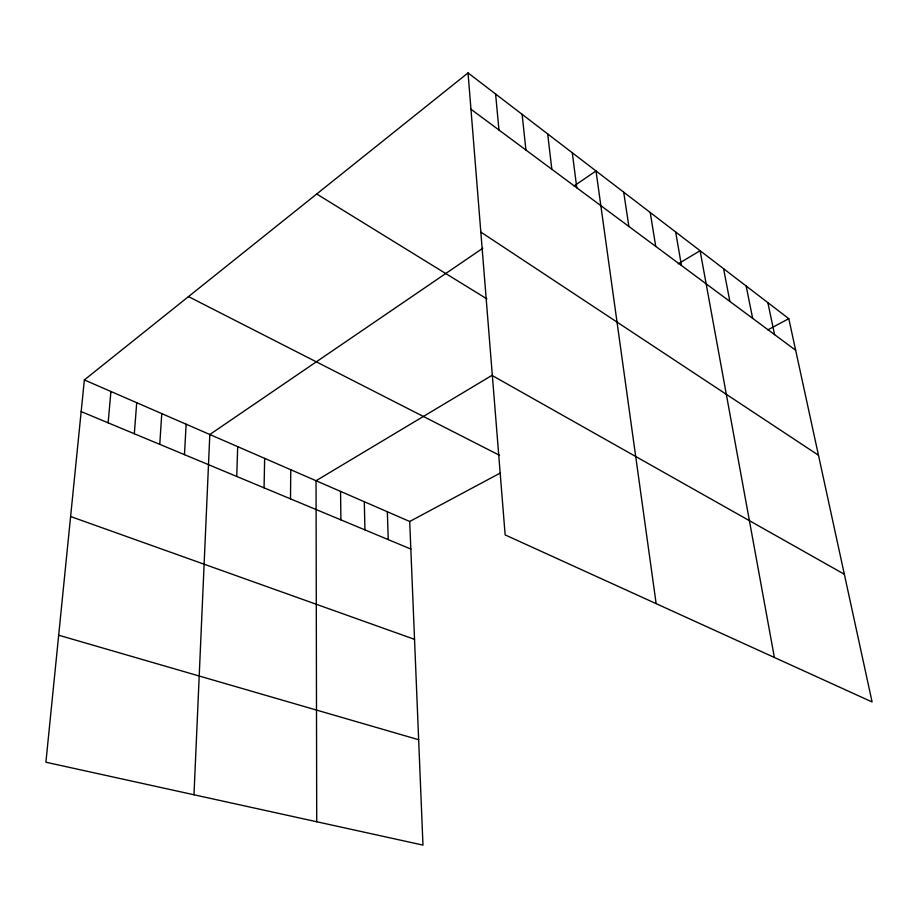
<?xml version="1.0" encoding="UTF-8"?>
<svg xmlns="http://www.w3.org/2000/svg" width="918" height="918" viewBox="0 0 918 918"><rect width="100%" height="100%" fill="white"/><g stroke="black" fill="none" stroke-linecap="round" stroke-linejoin="round"><path stroke-width="1.38" d="M290.501 498.864L290.765 469.729M264.063 487.837L264.659 458.38M236.741 476.453L237.693 446.641M193.985 794.77L209.82 434.512L482.879 248.181M184.472 454.662L186.136 424.208M159.766 444.358L161.775 413.616M134.326 433.755L136.713 402.715M108.14 422.831L110.917 391.481M84.353 379.926L45.9 762.227L422.969 845.099L409.703 521.481L84.353 379.926L468.042 72.901L788.791 318.672L872.1 701.96L505.141 534.907L468.042 72.901M574.071 185.941L596.023 170.966L656.14 603.642M492.071 375.313L316.044 480.734L316.721 821.748M678.207 263.833L700.101 250.717L774.39 657.483M409.703 521.481L500.505 472.908M767.861 329.86L788.791 318.672M58.672 635.21L418.654 739.724M70.617 516.524L414.534 639.353M81.163 411.585L410.839 549.033M188.477 296.606L499.553 455.339M492.346 375.6L844.342 574.243M316.699 193.996L486.896 298.912M480.814 232.07L818.477 455.236M470.957 109.231L795.665 350.286M767.873 302.642L774.562 334.622M746.15 285.991L752.645 318.351M723.579 268.699L729.867 301.437M675.671 232.002L681.454 265.497M650.231 212.494L655.727 246.403M623.701 192.172L628.876 226.471M572.293 152.778L576.791 187.8M547.679 133.925L551.833 169.268M522.135 114.348L525.911 150.024M495.605 94.026L498.967 130.035M387.35 511.762L388.234 539.6M364.308 501.733L364.928 529.893M340.555 491.394L340.899 519.875"/></g></svg>
